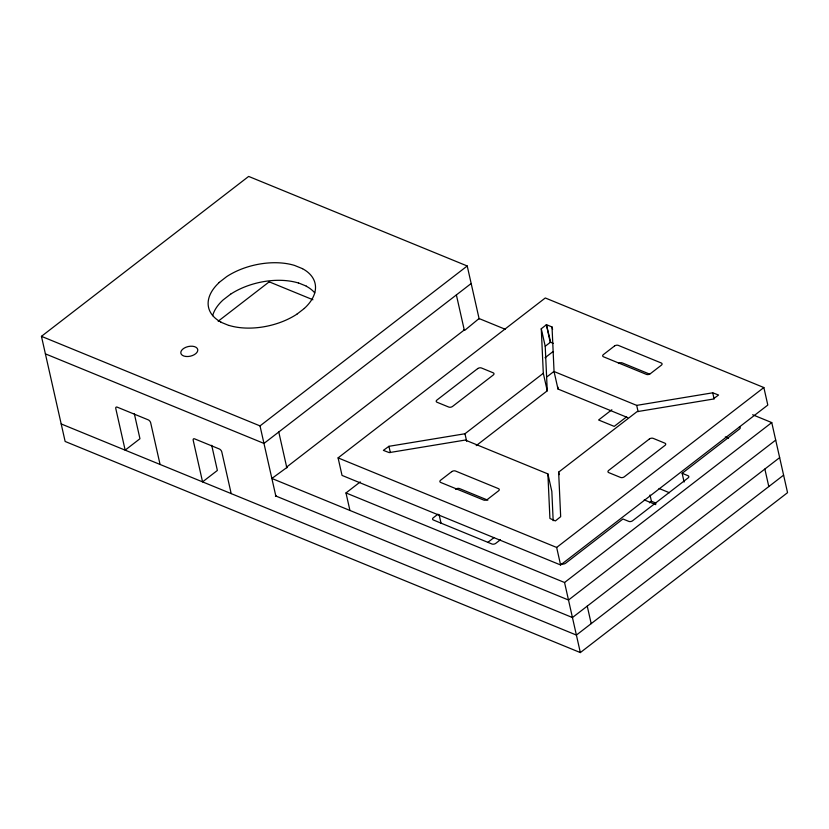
<?xml version="1.0" encoding="UTF-8"?>
<svg xmlns="http://www.w3.org/2000/svg" width="829" height="829" viewBox="0 0 829 829"><rect width="100%" height="100%" fill="white"/><g stroke="black" fill="none" stroke-linecap="round" stroke-linejoin="round"><path stroke-width="1.24" d="M553.337 343.403L550.705 342.325L546.373 324.543L550.218 342.408L545.223 346.263L547.254 390.811L476.229 445.629M550.705 342.325L550.218 342.408M219.125 282.461L226.69 276.617A54.59 31.15 -12.7 0 1 294.544 265.425L302.544 268.679M304.347 308.44L296.782 314.284M463.66 329.714L463.691 330.419L464.882 330.222L479.069 318.543L505.327 329.3M752.649 414.749L771.758 422.583L787.55 492.664L580.341 652.578L65.139 441.463L41.45 336.336L248.659 176.422L467.224 265.985L479.162 318.968M218.172 321.227L269.207 281.839M41.45 336.336L260.016 425.899L467.224 265.985M471.173 283.508L263.974 443.422L45.398 353.859M286.668 467.038L464.271 329.973M338.087 457.888L545.285 297.974L763.861 387.537L767.809 405.06L560.601 564.974L342.035 475.411L338.087 457.888L556.653 547.451L560.601 564.974M546.27 324.885L541.275 328.74L543.306 373.288L464.965 433.754L388.936 446.313L383.371 450.365L389.226 452.613L465.256 440.054L547.886 473.908L551.834 491.431L553.171 520.716M349.931 510.457L345.983 492.934L360.273 481.908M545.047 357.745L552.145 352.263A2.736 1.554 -12.7 0 1 553.513 351.6M547.14 376.698L553.637 371.682M455.525 489.276L455.649 489.183A2.736 1.554 -12.7 0 1 459.453 488.55L487.835 500.177M437.971 514.167L433.287 517.783A2.736 1.554 -12.7 0 0 433.391 520.011L491.939 544A2.736 1.554 -12.7 0 0 495.742 543.368L500.426 539.752M611.864 409.754L598.6 419.992L614.216 426.386L626.465 416.935M547.886 473.908L549.917 518.467L555.378 520.933L560.673 516.685L558.642 472.136L636.983 411.681L713.013 399.112L718.577 395.018L712.722 392.811L636.693 405.381L554.052 371.516L552.031 326.968L546.757 324.802M487.939 542.29L494.063 537.555M556.653 547.451L763.861 387.537M684.122 482.053L682.143 473.297L739.499 429.028A2.736 1.554 -12.7 0 0 739.395 426.811M649.439 502.778L651.418 501.255L656.04 503.151M345.983 492.934L564.549 582.497L771.758 422.583M775.706 440.095L568.497 600.02L271.871 478.468L287.487 467.048L286.399 466.603M779.654 457.618L572.445 617.543L275.819 495.991L260.016 425.899M783.602 475.141L576.393 635.066L61.191 423.94M230.638 294.14L223.074 299.974A54.59 31.15 -12.7 0 0 212.649 315.673M275.663 495.296L275.487 496.291L276.43 496.239M298.502 282.927L306.492 286.192M228.918 325.496L220.939 322.222M649.667 374.138L622.258 362.905A2.736 1.554 -12.7 0 0 618.455 363.527M725.282 436.924L728.504 438.251M554.052 371.516L558 389.039L627.729 417.609M268.731 281.642L312.916 299.756M682.143 473.297L687.997 475.691A2.736 1.554 -12.7 0 1 688.101 477.918L632.6 520.757A2.736 1.554 -12.7 0 1 628.796 521.389L622.942 518.985L565.585 563.254A2.736 1.554 -12.7 0 1 561.793 563.875M659.034 488.468L669.438 492.737M644.226 499.897L655.791 504.633M764.856 469.048L768.804 486.561M712.722 392.811L714.132 399.07M636.693 405.381L638.102 411.63M650.009 494.996L651.418 501.255M552.031 326.968L552.591 329.465M541.275 328.74L545.223 346.263M543.306 373.288L547.254 390.811M558.642 472.136L559.202 474.634M587.243 606.113L591.191 623.636M564.549 582.497L580.341 652.578M456.375 294.927L464.364 330.388M464.965 433.754L466.654 441.256M439.121 514.747L441.101 523.503M388.936 446.313L390.345 452.572M278.772 432.002L286.844 467.846M231.187 493.597L221.809 451.992A2.736 1.42 52.3 0 0 219.364 448.997L194.649 438.873A2.736 1.42 52.3 0 0 193.198 440.261L202.566 481.877L217.374 470.447L211.696 445.277M160.07 464.458L150.691 422.842A2.736 1.42 52.3 0 0 148.246 419.857L117.231 407.153A2.736 1.42 52.3 0 0 115.78 408.542L125.158 450.147L139.956 438.728L134.288 413.557M557.917 387.122L558 389.039M230.586 294.212A54.59 31.15 -12.7 0 1 298.409 283M306.305 286.243A54.59 31.15 -12.7 0 1 314.782 292.917M302.512 268.689A54.59 31.15 -12.7 0 1 304.326 308.429M296.844 314.212A54.59 31.15 -12.7 0 1 229.022 325.414M221.125 322.18A54.59 31.15 -12.7 0 1 219.312 282.44M477.649 368.625L436.945 400.034A2.736 1.554 -12.7 0 0 437.049 402.262L448.758 407.06A2.736 1.554 -12.7 0 0 452.561 406.428L493.265 375.019A2.736 1.554 -12.7 0 0 493.162 372.791L481.452 367.993A2.736 1.554 -12.7 0 0 477.649 368.625M451.701 471.66L440.603 480.229A2.736 1.554 -12.7 0 0 440.707 482.457L483.639 500.042A2.736 1.554 -12.7 0 0 487.442 499.421L498.54 490.851A2.736 1.554 -12.7 0 0 498.436 488.623L455.504 471.027A2.736 1.554 -12.7 0 0 451.701 471.66M614.507 346.004L603.408 354.574A2.736 1.554 -12.7 0 0 603.512 356.802L646.444 374.397A2.736 1.554 -12.7 0 0 650.247 373.765L661.345 365.206A2.736 1.554 -12.7 0 0 661.241 362.978L618.31 345.382A2.736 1.554 -12.7 0 0 614.507 346.014M649.387 438.997L608.683 470.406A2.736 1.554 -12.7 0 0 608.787 472.634L620.496 477.431A2.736 1.554 -12.7 0 0 624.299 476.81L664.993 445.391A2.736 1.554 -12.7 0 0 664.889 443.163L653.19 438.365A2.736 1.554 -12.7 0 0 649.387 438.997M185.976 356.48A8.642 4.933 -12.7 0 0 197.727 349.486A8.642 4.933 -12.7 0 0 184.173 348.128A8.642 4.933 -12.7 0 0 185.976 356.48"/></g></svg>
